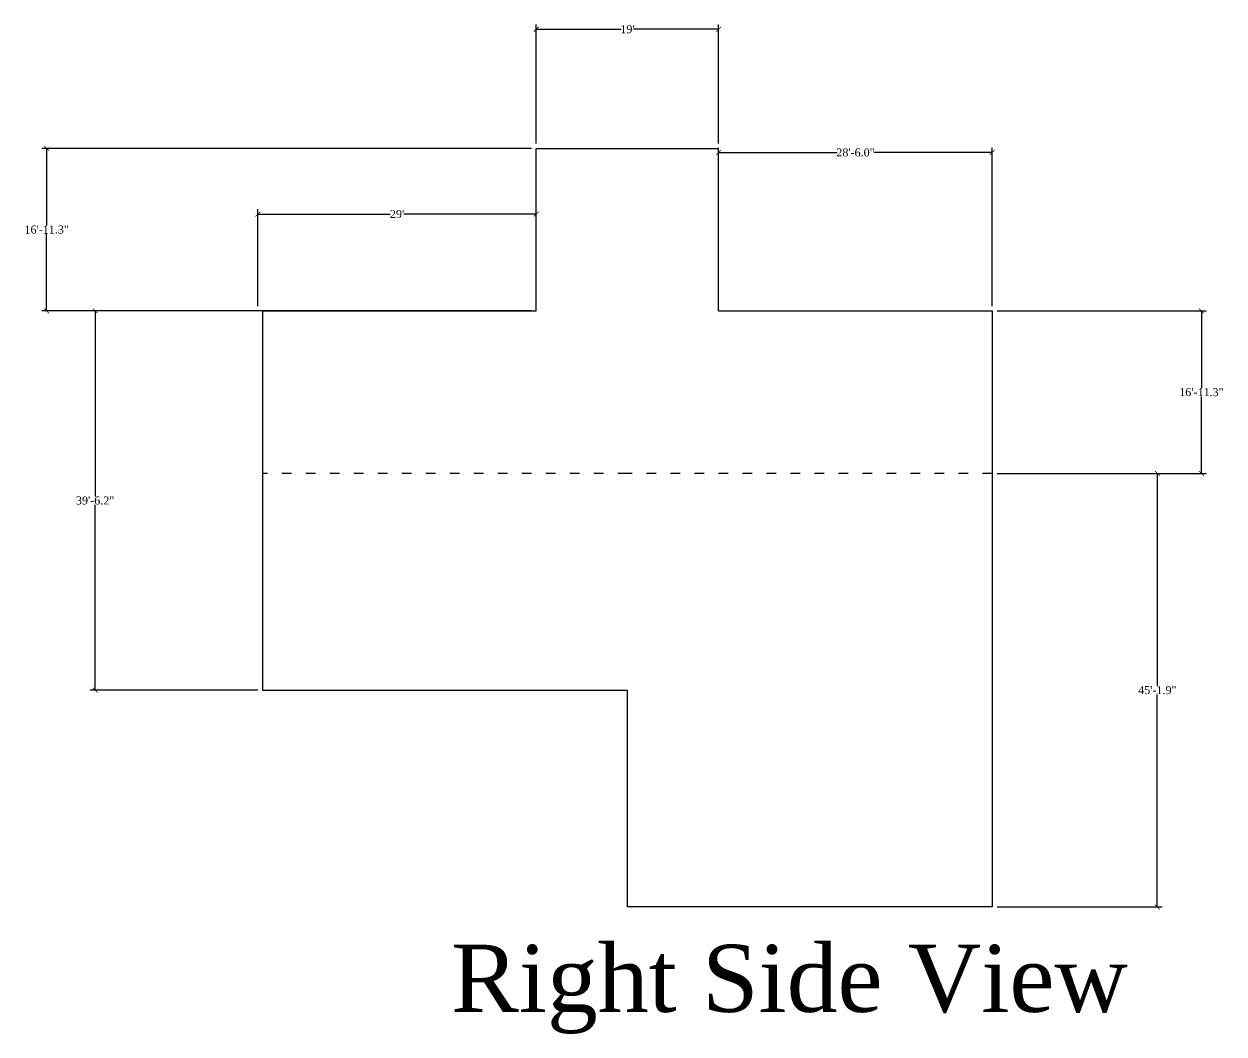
# Model space of a CAD drawing. Header units: inches. Extents: x -1958 to 2570, y -8309 to 65.
# Drawn here: x 1070 to 2570, y -8296 to -7033 of the extents above; entities that cross this region are included whole.
import ezdxf

# ---------------------------------------------------------------- set-up
doc = ezdxf.new("R2010")
doc.units = ezdxf.units.IN
doc.header["$MEASUREMENT"] = 0
doc.linetypes.add('ACAD_ISO03W100', pattern=[30, 12, -18])
doc.styles.get("Standard").update_dxf_attribs({"font": 'times.ttf', "height": 10})
doc.dimstyles.get("Standard").update_dxf_attribs({"dimtxt": 10, "dimasz": 6, "dimexe": 6, "dimexo": 6, "dimgap": 0.09, "dimtad": 0, "dimtih": 1, "dimtoh": 1, "dimdec": 1, "dimzin": 0, "dimdsep": 46, "dimlunit": 3, "dimtxsty": 'Standard', "dimblk": 'ARCHTICK', "dimcen": 0.09, "dimadec": 0, "dimazin": 0, "dimtfac": 1, "dimtdec": 1, "dimtofl": 0, "dimtmove": 0, "dimatfit": 3, "dimldrblk": 'ARCHTICK', "dimfxl": 1, "dimtolj": 1, "dimtzin": 0, "dimarcsym": 0})

# ---------------------------------------------------------------- blocks, each defined once
blk = doc.blocks.new('_ArchTick')
at = {"color": 0, "linetype": 'ByBlock', "const_width": 0.15}
blk.add_lwpolyline([(-0.5, -0.5), (0.5, 0.5)], dxfattribs=at)
blk = doc.blocks.new('*D57')
at = {"color": 0, "lineweight": -2}
for p, q in [((1362.5, -7392.1), (1153.1, -7392.1)), ((1159.1, -7392.1), (1159.1, -7624)), ((1159.1, -7866.2), (1159.1, -7634.4)), ((1362.5, -7866.2), (1153.1, -7866.2))]:
    blk.add_line(p, q, dxfattribs=at)
at = {"layer": 'Defpoints', "color": 0}
for p in [(1368.5, -7392.1), (1159.1, -7866.2), (1368.5, -7866.2)]:
    blk.add_point(p, dxfattribs=at)
at = {"color": 0, "lineweight": -2, "xscale": 6, "yscale": 6, "zscale": 6}
for p, rotation in [((1159.1, -7392.1), 90), ((1159.1, -7866.2), 270)]:
    blk.add_blockref('_ArchTick', p, dxfattribs=dict(at, rotation=rotation))
at = {"color": 0, "insert": (1159.1, -7629.2), "char_height": 10, "attachment_point": 5}
blk.add_mtext('\\A1;39\'-6.2"', dxfattribs=at)
blk = doc.blocks.new('*D58')
at = {"color": 0, "lineweight": -2}
for p, q in [((1362.5, -7386.1), (1362.5, -7265)), ((1362.5, -7271), (1528.1, -7271)), ((1710.5, -7271), (1544.8, -7271)), ((1710.5, -7386.1), (1710.5, -7265))]:
    blk.add_line(p, q, dxfattribs=at)
at = {"layer": 'Defpoints', "color": 0}
for p in [(1710.5, -7271), (1362.5, -7392.1), (1710.5, -7392.1)]:
    blk.add_point(p, dxfattribs=at)
at = {"color": 0, "lineweight": -2, "xscale": 6, "yscale": 6, "zscale": 6, "rotation": 180}
blk.add_blockref('_ArchTick', (1362.5, -7271), dxfattribs=at)
at = {"color": 0, "lineweight": -2, "xscale": 6, "yscale": 6, "zscale": 6}
blk.add_blockref('_ArchTick', (1710.5, -7271), dxfattribs=at)
at = {"color": 0, "insert": (1536.5, -7271), "char_height": 10, "attachment_point": 5}
blk.add_mtext("\\A1;29'", dxfattribs=at)
blk = doc.blocks.new('*D59')
at = {"color": 0, "lineweight": -2}
for p, q in [((1704.5, -7188.8), (1092.5, -7188.8)), ((1098.5, -7188.8), (1098.5, -7285.2)), ((1098.5, -7392.1), (1098.5, -7295.6)), ((1704.5, -7392.1), (1092.5, -7392.1))]:
    blk.add_line(p, q, dxfattribs=at)
at = {"layer": 'Defpoints', "color": 0}
for p in [(1098.5, -7188.8), (1710.5, -7188.8), (1710.5, -7392.1)]:
    blk.add_point(p, dxfattribs=at)
at = {"color": 0, "lineweight": -2, "xscale": 6, "yscale": 6, "zscale": 6}
for p, rotation in [((1098.5, -7188.8), 90), ((1098.5, -7392.1), 270)]:
    blk.add_blockref('_ArchTick', p, dxfattribs=dict(at, rotation=rotation))
at = {"color": 0, "insert": (1098.5, -7290.4), "char_height": 10, "attachment_point": 5}
blk.add_mtext('\\A1;16\'-11.3"', dxfattribs=at)
blk = doc.blocks.new('*D60')
at = {"color": 0, "lineweight": -2}
for p, q in [((1710.5, -7182.8), (1710.5, -7033.9)), ((1938.5, -7182.8), (1938.5, -7033.9)), ((1710.5, -7039.9), (1816.8, -7039.9)), ((1938.5, -7039.9), (1832.1, -7039.9))]:
    blk.add_line(p, q, dxfattribs=at)
at = {"layer": 'Defpoints', "color": 0}
for p in [(1938.5, -7039.9), (1710.5, -7188.8), (1938.5, -7188.8)]:
    blk.add_point(p, dxfattribs=at)
at = {"color": 0, "lineweight": -2, "xscale": 6, "yscale": 6, "zscale": 6, "rotation": 180}
blk.add_blockref('_ArchTick', (1710.5, -7039.9), dxfattribs=at)
at = {"color": 0, "lineweight": -2, "xscale": 6, "yscale": 6, "zscale": 6}
blk.add_blockref('_ArchTick', (1938.5, -7039.9), dxfattribs=at)
at = {"color": 0, "insert": (1824.5, -7039.9), "char_height": 10, "attachment_point": 5}
blk.add_mtext("\\A1;19'", dxfattribs=at)
blk = doc.blocks.new('*D61')
at = {"color": 0, "lineweight": -2}
for p, q in [((1938.5, -7386.1), (1938.5, -7188)), ((1938.5, -7194), (2086.6, -7194)), ((2280.5, -7194), (2132.3, -7194)), ((2280.5, -7386.1), (2280.5, -7188))]:
    blk.add_line(p, q, dxfattribs=at)
at = {"layer": 'Defpoints', "color": 0}
for p in [(2280.5, -7194), (1938.5, -7392.1), (2280.5, -7392.1)]:
    blk.add_point(p, dxfattribs=at)
at = {"color": 0, "lineweight": -2, "xscale": 6, "yscale": 6, "zscale": 6, "rotation": 180}
blk.add_blockref('_ArchTick', (1938.5, -7194), dxfattribs=at)
at = {"color": 0, "lineweight": -2, "xscale": 6, "yscale": 6, "zscale": 6}
blk.add_blockref('_ArchTick', (2280.5, -7194), dxfattribs=at)
at = {"color": 0, "insert": (2109.5, -7194), "char_height": 10, "attachment_point": 5}
blk.add_mtext('\\A1;28\'-6.0"', dxfattribs=at)
blk = doc.blocks.new('*D62')
at = {"color": 0, "lineweight": -2}
for p, q in [((2286.5, -7392.1), (2547.9, -7392.1)), ((2541.9, -7392.1), (2541.9, -7488.5)), ((2541.9, -7595.3), (2541.9, -7498.9)), ((2286.5, -7595.3), (2547.9, -7595.3))]:
    blk.add_line(p, q, dxfattribs=at)
at = {"layer": 'Defpoints', "color": 0}
for p in [(2280.5, -7392.1), (2280.5, -7595.3), (2541.9, -7595.3)]:
    blk.add_point(p, dxfattribs=at)
at = {"color": 0, "lineweight": -2, "xscale": 6, "yscale": 6, "zscale": 6}
for p, rotation in [((2541.9, -7392.1), 90), ((2541.9, -7595.3), 270)]:
    blk.add_blockref('_ArchTick', p, dxfattribs=dict(at, rotation=rotation))
at = {"color": 0, "insert": (2541.9, -7493.7), "char_height": 10, "attachment_point": 5}
blk.add_mtext('\\A1;16\'-11.3"', dxfattribs=at)
blk = doc.blocks.new('*D63')
at = {"color": 0, "lineweight": -2}
for p, q in [((2286.5, -7595.3), (2492.8, -7595.3)), ((2486.8, -7595.3), (2486.8, -7861.1)), ((2486.8, -8137.3), (2486.8, -7871.5)), ((2286.5, -8137.3), (2492.8, -8137.3))]:
    blk.add_line(p, q, dxfattribs=at)
at = {"layer": 'Defpoints', "color": 0}
for p in [(2280.5, -7595.3), (2280.5, -8137.3), (2486.8, -8137.3)]:
    blk.add_point(p, dxfattribs=at)
at = {"color": 0, "lineweight": -2, "xscale": 6, "yscale": 6, "zscale": 6}
for p, rotation in [((2486.8, -7595.3), 90), ((2486.8, -8137.3), 270)]:
    blk.add_blockref('_ArchTick', p, dxfattribs=dict(at, rotation=rotation))
at = {"color": 0, "insert": (2486.8, -7866.3), "char_height": 10, "attachment_point": 5}
blk.add_mtext('\\A1;45\'-1.9"', dxfattribs=at)

msp = doc.modelspace()

# ---------------------------------------------------------------- linework, layer by layer
for p, q in [((1710.46, -7392.07), (1710.46, -7188.79)), ((1710.46, -7392.07), (1710.46, -7188.79)), ((1710.46, -7188.79), (1938.46, -7188.79)), ((1938.46, -7392.07), (1938.46, -7188.79)), ((1368.46, -7392.07), (1710.46, -7392.07)), ((1368.46, -7392.07), (1368.46, -7866.25)), ((1938.46, -7392.07), (2280.46, -7392.07)), ((2280.46, -7392.07), (2280.46, -7595.35)), ((2280.46, -7595.35), (2280.46, -8137.27)), ((1368.46, -7866.25), (1824.46, -7866.25)), ((1824.46, -8137.27), (1824.46, -7866.25)), ((2280.46, -8137.27), (1824.46, -8137.27))]:
    msp.add_line(p, q)
at = {"linetype": 'ACAD_ISO03W100'}
for p, q in [((1824.46, -7595.35), (1368.46, -7595.35)), ((2280.46, -7595.35), (1824.46, -7595.35))]:
    msp.add_line(p, q, dxfattribs=at)

# ---------------------------------------------------------------- texts
at = {"insert": (1604.1, -8184.5), "char_height": 84, "width": 859.3876, "attachment_point": 1}
msp.add_mtext('Right Side View', dxfattribs=at)

# ---------------------------------------------------------------- dimensions: what is measured, and where the dimension line sits
for base, p1, p2, picture, middle in [((1938.46, -7039.88), (1710.46, -7188.79), (1938.46, -7188.79), '*D60', (1824.46, -7039.88)), ((2280.46, -7193.96), (1938.46, -7392.07), (2280.46, -7392.07), '*D61', (2109.46, -7193.96)), ((1710.46, -7271), (1362.46, -7392.07), (1710.46, -7392.07), '*D58', (1536.46, -7271))]:
    dim = msp.add_linear_dim(base=base, p1=p1, p2=p2, dimstyle='Standard')
    dim.commit()
    dim.dimension.update_dxf_attribs({"geometry": picture, "text_midpoint": middle})
for base, p1, p2, picture, middle in [((1098.52, -7188.79), (1710.46, -7392.07), (1710.46, -7188.79), '*D59', (1098.52, -7290.43)), ((1159.12, -7866.25), (1368.46, -7392.07), (1368.46, -7866.25), '*D57', (1159.12, -7629.16)), ((2541.85, -7595.35), (2280.46, -7392.07), (2280.46, -7595.35), '*D62', (2541.85, -7493.71)), ((2486.76, -8137.27), (2280.46, -7595.35), (2280.46, -8137.27), '*D63', (2486.76, -7866.31))]:
    dim = msp.add_linear_dim(base=base, p1=p1, p2=p2, angle=90, dimstyle='Standard')
    dim.commit()
    dim.dimension.update_dxf_attribs({"geometry": picture, "text_midpoint": middle})

doc.saveas('drawing.dxf')
